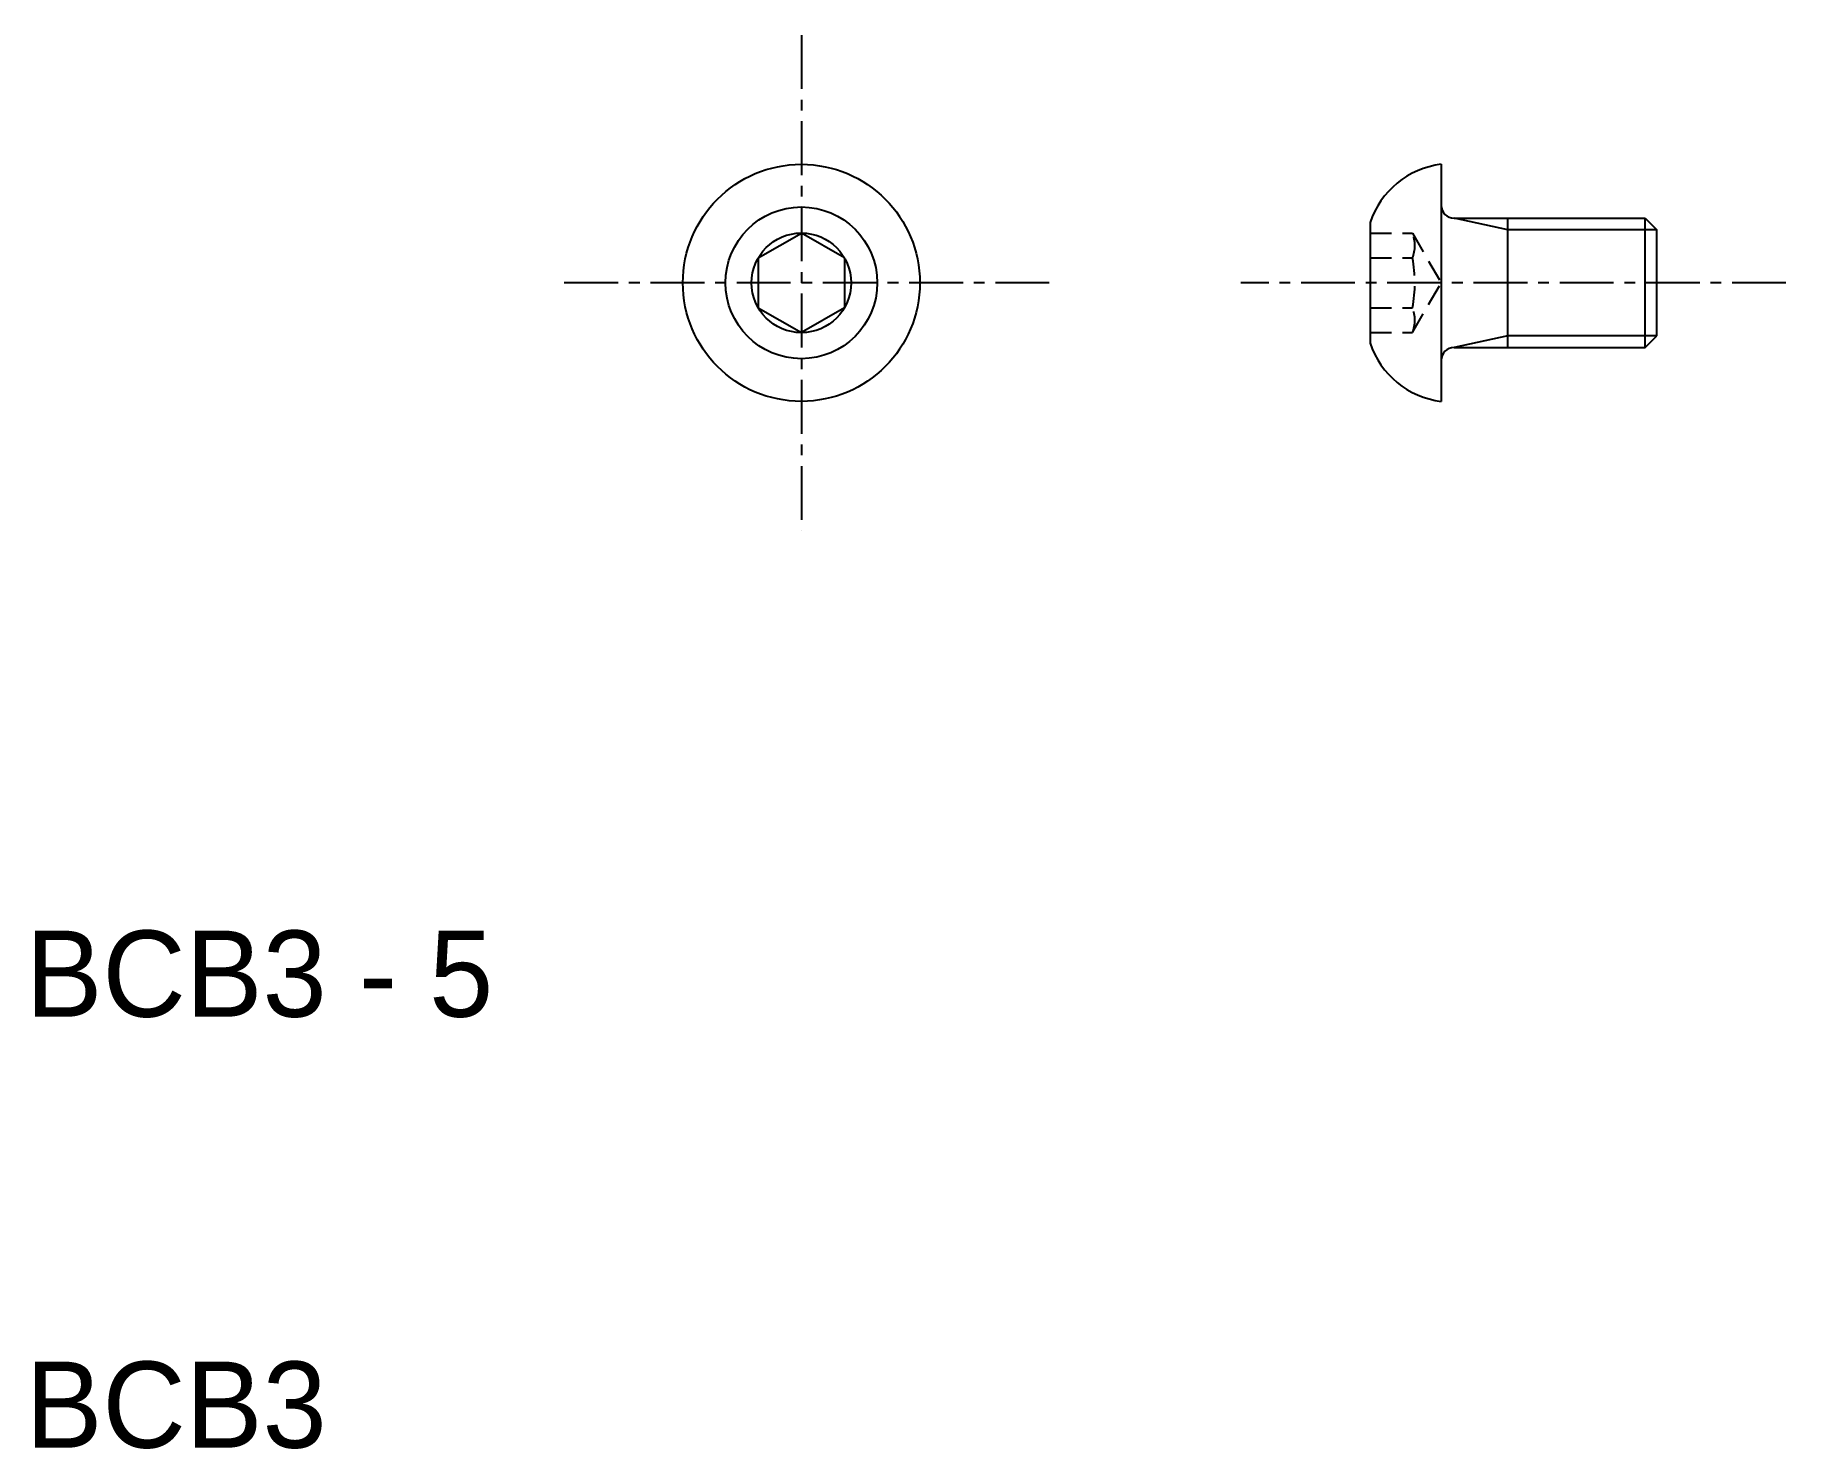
# Model space of a CAD drawing. Extents: x 10.2 to 50.8, y 10 to 42.8.
import ezdxf

# ---------------------------------------------------------------- set-up
doc = ezdxf.new("R2010")
doc.units = 0
doc.linetypes.add('CENTER', pattern=[2, 1.25, -0.25, 0.25, -0.25])
doc.linetypes.add('DASHED', pattern=[0.75, 0.5, -0.25])
doc.layers.get('0').update_dxf_attribs({"linetype": 'CONTINUOUS'})
doc.layers.add('CENTER', color=1, linetype='CENTER')

msp = doc.modelspace()

# ---------------------------------------------------------------- linework, layer by layer
at = {"color": 7, "linetype": 'CONTINUOUS'}
for p, q in [((42.844, 39.779), (42.844, 38.829)), ((42.844, 38.829), (42.844, 35.229)), ((41.194, 38.429), (41.194, 35.629)), ((43.144, 38.529), (47.574, 38.529)), ((44.394, 35.529), (44.394, 38.529)), ((47.574, 35.529), (47.574, 38.529)), ((47.574, 38.529), (47.844, 38.259)), ((47.844, 35.8), (47.844, 38.259)), ((27, 37.606), (28, 38.184)), ((29, 37.606), (28, 38.184)), ((27, 37.606), (27, 36.452)), ((29, 37.606), (29, 36.452)), ((27, 36.452), (28, 35.874)), ((29, 36.452), (28, 35.874)), ((47.574, 35.529), (47.844, 35.8)), ((43.144, 35.529), (47.574, 35.529)), ((42.844, 35.229), (42.844, 34.279))]:
    msp.add_line(p, q, dxfattribs=at)
at = {"color": 3, "linetype": 'CONTINUOUS'}
for p, q in [((44.394, 38.259), (43.144, 38.529)), ((47.844, 38.259), (44.394, 38.259)), ((44.394, 35.8), (43.144, 35.529)), ((47.844, 35.8), (44.394, 35.8))]:
    msp.add_line(p, q, dxfattribs=at)
at = {"color": 3, "linetype": 'DASHED'}
for p, q in [((41.194, 38.184), (42.178, 38.184)), ((42.178, 38.184), (42.845, 37.029)), ((41.194, 37.606), (42.178, 37.606)), ((42.178, 35.874), (42.845, 37.029)), ((41.194, 36.452), (42.178, 36.452)), ((41.194, 35.874), (42.178, 35.874))]:
    msp.add_line(p, q, dxfattribs=at)
at = {"color": 7, "linetype": 'CONTINUOUS'}
for radius in [2.75, 1.76, 1.155]:
    msp.add_circle((28, 37.029), radius, dxfattribs=at)
for centre, radius, start, end in [((43.091, 37.794), 2, 97.0827, 161.4961), ((43.144, 38.829), 0.3, 180, 270), ((43.091, 36.264), 2, 198.5039, 262.9173), ((43.144, 35.229), 0.3, 90, 180)]:
    msp.add_arc(centre, radius, start, end, dxfattribs=at)
at = {"color": 3, "linetype": 'DASHED'}
for centre, radius, start, end in [((41.463, 37.895), 0.771, 338.0126, 21.9874), ((39.234, 37.029), 3, 348.9042, 11.0958), ((41.463, 36.163), 0.771, 338.0126, 21.9874)]:
    msp.add_arc(centre, radius, start, end, dxfattribs=at)
at = {"layer": 'CENTER', "color": 1, "linetype": 'CENTER'}
for p, q in [((28, 42.779), (28, 31.279)), ((33.75, 37.029), (22.25, 37.029)), ((50.844, 37.029), (38.194, 37.029))]:
    msp.add_line(p, q, dxfattribs=at)

# ---------------------------------------------------------------- texts
at = {"color": 7, "linetype": 'CONTINUOUS'}
for s, p in [('BCB3 - 5', (10, 20)), ('BCB3', (10, 10))]:
    msp.add_text(s, height=2, dxfattribs=at).set_placement(p)

doc.saveas('drawing.dxf')
